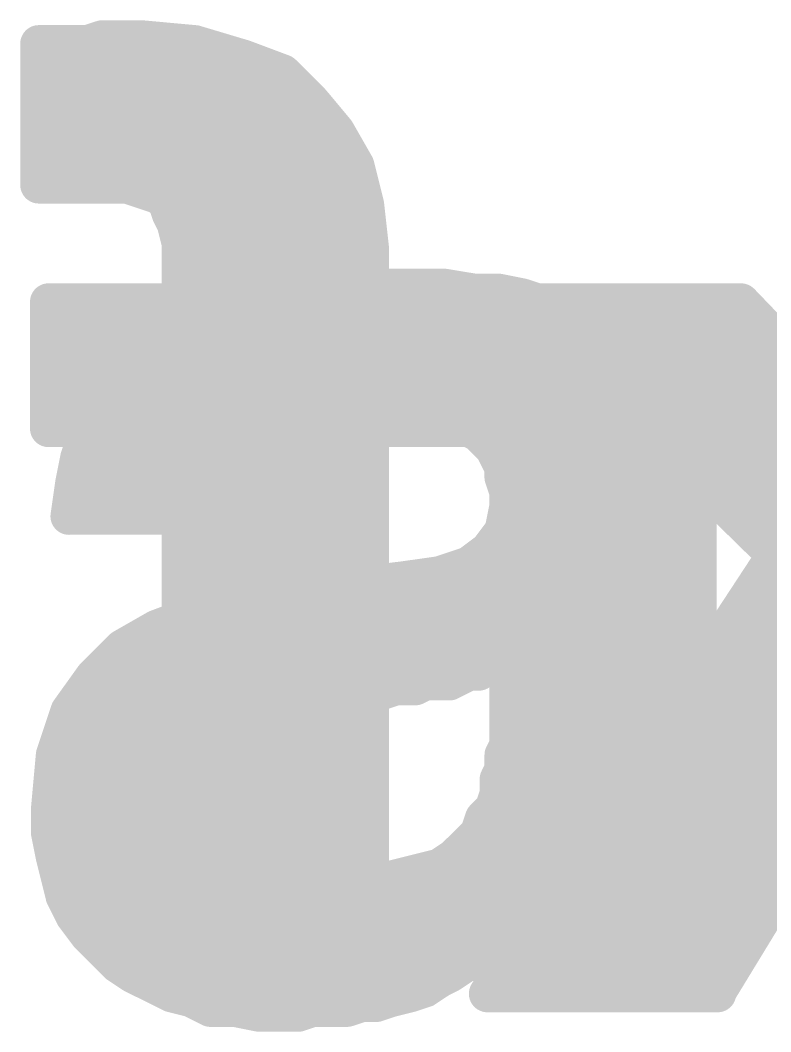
# Model space of a CAD drawing. Extents: x -34 to 73, y -25 to 33.
# Drawn here: x 10.191 to 11.73, y 22.439 to 24.515 of the extents above; entities that cross this region are included whole.
import ezdxf

# ---------------------------------------------------------------- set-up
doc = ezdxf.new("R2010")
doc.units = 0
doc.layers.add('21', color=41, linetype='CONTINUOUS')
doc.layers.add('22', color=40, linetype='CONTINUOUS')

msp = doc.modelspace()

# ---------------------------------------------------------------- linework, layer by layer
at = {"layer": '21', "const_width": 0.0762}
for points in [[(10.781, 23.9573), (10.841, 23.9672)], [(10.841, 23.9672), (11.061, 23.9672)], [(11.061, 23.9672), (11.121, 23.9573)], [(10.661, 23.9373), (10.721, 23.9473)], [(10.721, 23.9473), (10.781, 23.9573)], [(11.121, 23.9573), (11.171, 23.9573)], [(11.171, 23.9573), (11.221, 23.9473)], [(11.221, 23.9473), (11.281, 23.9273)], [(10.611, 23.9173), (10.661, 23.9373)], [(10.6349, 23.9268), (11.2828, 23.9268)], [(11.281, 23.9273), (11.321, 23.9173)], [(10.561, 23.8972), (10.611, 23.9173)], [(11.321, 23.9173), (11.371, 23.8972)], [(10.511, 23.8673), (10.561, 23.8972)], [(11.371, 23.8972), (11.411, 23.8773)], [(10.471, 23.8373), (10.511, 23.8673)], [(11.411, 23.8773), (11.451, 23.8473)], [(10.4888, 23.8506), (11.4465, 23.8506)], [(11.451, 23.8473), (11.491, 23.8072)], [(10.431, 23.8072), (10.471, 23.8373)], [(10.391, 23.7673), (10.431, 23.8072)], [(11.491, 23.8072), (11.521, 23.7773)], [(11.521, 23.7773), (11.541, 23.7273)], [(10.361, 23.7273), (10.391, 23.7673)], [(10.3982, 23.7744), (11.5221, 23.7744)], [(10.331, 23.6773), (10.361, 23.7273)], [(10.941, 23.7172), (10.911, 23.7073)], [(10.961, 23.7073), (10.941, 23.7172)], [(11.541, 23.7273), (11.561, 23.6873)], [(10.3436, 23.6982), (10.8338, 23.6982)], [(10.811, 23.6973), (10.791, 23.6873)], [(10.831, 23.6973), (10.811, 23.6973)], [(10.861, 23.7073), (10.831, 23.6973)], [(10.911, 23.7073), (10.861, 23.7073)], [(11.031, 23.7073), (10.961, 23.7073)], [(11.051, 23.6973), (11.031, 23.7073)], [(11.0491, 23.6982), (11.5555, 23.6982)], [(11.071, 23.6973), (11.051, 23.6973)], [(11.091, 23.6873), (11.071, 23.6973)], [(10.311, 23.6173), (10.331, 23.6773)], [(10.771, 23.6773), (10.761, 23.6673)], [(10.791, 23.6873), (10.771, 23.6773)], [(11.111, 23.6773), (11.091, 23.6873)], [(11.131, 23.6673), (11.111, 23.6773)], [(11.561, 23.6873), (11.571, 23.6273)], [(10.761, 23.6673), (10.741, 23.6472)], [(11.141, 23.6573), (11.131, 23.6673)], [(11.161, 23.6373), (11.141, 23.6573)], [(10.731, 23.6373), (10.711, 23.6173)], [(10.741, 23.6472), (10.731, 23.6373)], [(11.171, 23.6173), (11.161, 23.6373)], [(10.301, 23.5673), (10.311, 23.6173)], [(10.3126, 23.622), (10.7157, 23.622)], [(10.711, 23.6173), (10.701, 23.5973)], [(11.1686, 23.622), (11.5719, 23.622)], [(11.181, 23.5973), (11.171, 23.6173)], [(11.571, 23.6273), (11.581, 23.5673)], [(10.701, 23.5973), (10.691, 23.5772)], [(11.181, 23.5772), (11.181, 23.5973)], [(10.691, 23.5772), (10.691, 23.5473)], [(11.191, 23.5473), (11.181, 23.5772)], [(10.291, 23.4973), (10.301, 23.5673)], [(11.581, 23.5673), (11.581, 22.6673)], [(10.2979, 23.5458), (10.6903, 23.5458)], [(10.691, 23.5473), (10.681, 23.5273)], [(11.191, 23.5173), (11.191, 23.5473)], [(11.191, 23.5458), (11.581, 23.5458)], [(10.681, 23.5273), (10.681, 23.4973)], [(11.181, 23.4672), (11.191, 23.5173)], [(10.681, 23.4973), (10.291, 23.4973)], [(11.151, 23.4273), (11.181, 23.4672)], [(11.1815, 23.4696), (11.581, 23.4696)], [(11.111, 23.3972), (11.151, 23.4273)], [(11.051, 23.3773), (11.111, 23.3972)], [(11.0995, 23.3934), (11.581, 23.3934)], [(10.901, 23.3573), (10.981, 23.3673)], [(10.981, 23.3673), (11.051, 23.3773)], [(10.981, 23.3673), (11.021, 23.1573)], [(11.021, 23.1573), (10.981, 23.3673)], [(10.721, 23.3272), (10.811, 23.3473)], [(10.811, 23.3473), (10.901, 23.3573)], [(10.641, 23.3173), (10.721, 23.3272)], [(10.801, 23.1173), (10.721, 23.3272)], [(10.721, 23.3272), (10.801, 23.1173)], [(10.551, 23.2973), (10.641, 23.3173)], [(10.6408, 23.3172), (10.7248, 23.3172)], [(10.7248, 23.3172), (10.9905, 23.3172)], [(10.9905, 23.3172), (11.581, 23.3172)], [(10.471, 23.2673), (10.551, 23.2973)], [(10.401, 23.2273), (10.471, 23.2673)], [(10.4251, 23.241), (10.7539, 23.241)], [(10.7539, 23.241), (11.005, 23.241)], [(11.0051, 23.241), (11.581, 23.241)], [(10.341, 23.1673), (10.401, 23.2273)], [(11.191, 23.2172), (11.171, 23.2073)], [(11.191, 23.0273), (11.191, 23.2172)], [(11.161, 23.1973), (11.141, 23.1873)], [(11.171, 23.2073), (11.161, 23.1973)], [(11.111, 23.1773), (11.091, 23.1673)], [(11.131, 23.1773), (11.111, 23.1773)], [(11.141, 23.1873), (11.131, 23.1773)], [(10.291, 23.0973), (10.341, 23.1673)], [(10.3392, 23.1648), (10.7829, 23.1648)], [(10.7829, 23.1648), (11.0196, 23.1648)], [(11.021, 23.1573), (11.001, 23.1472)], [(11.0196, 23.1648), (11.0861, 23.1648)], [(11.071, 23.1573), (11.021, 23.1573)], [(11.091, 23.1673), (11.071, 23.1573)], [(11.191, 23.1648), (11.581, 23.1648)], [(10.891, 23.1373), (10.861, 23.1273)], [(10.931, 23.1373), (10.891, 23.1373)], [(10.961, 23.1472), (10.931, 23.1373)], [(11.001, 23.1472), (10.961, 23.1472)], [(10.801, 23.1173), (10.781, 23.1073)], [(10.821, 23.1173), (10.801, 23.1173)], [(10.841, 23.1273), (10.821, 23.1173)], [(10.861, 23.1273), (10.841, 23.1273)], [(10.261, 23.0073), (10.291, 23.0973)], [(10.761, 23.0973), (10.741, 23.0873)], [(10.781, 23.1073), (10.761, 23.0973)], [(10.2881, 23.0886), (10.7437, 23.0886)], [(10.721, 23.0772), (10.701, 23.0673)], [(10.741, 23.0873), (10.721, 23.0772)], [(11.191, 23.0886), (11.581, 23.0886)], [(10.691, 23.0572), (10.681, 23.0473)], [(10.701, 23.0673), (10.691, 23.0572)], [(10.681, 23.0473), (10.661, 23.0273)], [(10.2627, 23.0124), (10.6536, 23.0124)], [(10.661, 23.0273), (10.651, 23.0073)], [(11.181, 23.0073), (11.191, 23.0273)], [(11.1836, 23.0124), (11.581, 23.0124)], [(10.251, 22.8972), (10.261, 23.0073)], [(10.651, 23.0073), (10.641, 22.9872)], [(11.181, 22.9773), (11.181, 23.0073)], [(10.641, 22.9872), (10.641, 22.9473)], [(11.171, 22.9573), (11.181, 22.9773)], [(10.641, 22.9473), (10.631, 22.9173)], [(11.171, 22.9273), (11.171, 22.9573)], [(10.2545, 22.9362), (10.6373, 22.9362)], [(11.161, 22.8972), (11.171, 22.9273)], [(11.171, 22.9362), (11.581, 22.9362)], [(10.631, 22.9173), (10.641, 22.8972)], [(10.251, 22.8473), (10.251, 22.8972)], [(10.641, 22.8972), (10.641, 22.8773)], [(11.141, 22.8773), (11.161, 22.8972)], [(10.641, 22.8773), (10.651, 22.8473)], [(11.131, 22.8473), (11.141, 22.8773)], [(10.251, 22.86), (10.6468, 22.86)], [(10.261, 22.7973), (10.251, 22.8473)], [(10.651, 22.8473), (10.651, 22.8373)], [(11.111, 22.8272), (11.131, 22.8473)], [(11.1353, 22.86), (11.581, 22.86)], [(10.651, 22.8373), (10.661, 22.8173)], [(11.081, 22.7973), (11.111, 22.8272)], [(10.661, 22.8173), (10.681, 22.7973)], [(10.271, 22.7573), (10.261, 22.7973)], [(10.2644, 22.7838), (10.6979, 22.7838)], [(10.681, 22.7973), (10.691, 22.7873)], [(10.691, 22.7873), (10.711, 22.7773)], [(11.051, 22.7773), (11.081, 22.7973)], [(11.0608, 22.7838), (11.581, 22.7838)], [(10.711, 22.7773), (10.721, 22.7673)], [(10.721, 22.7673), (10.741, 22.7573)], [(10.971, 22.7573), (11.011, 22.7673)], [(11.011, 22.7673), (11.051, 22.7773)], [(10.281, 22.7172), (10.271, 22.7573)], [(10.741, 22.7573), (10.761, 22.7573)], [(10.761, 22.7573), (10.781, 22.7473)], [(10.781, 22.7473), (10.931, 22.7473)], [(10.931, 22.7473), (10.971, 22.7573)], [(10.301, 22.6773), (10.281, 22.7172)], [(10.2858, 22.7076), (11.581, 22.7076)], [(10.331, 22.6373), (10.301, 22.6773)], [(11.201, 22.6573), (11.181, 22.6373)], [(11.201, 22.6373), (11.201, 22.6573)], [(11.581, 22.6673), (11.591, 22.6472)], [(10.361, 22.6073), (10.331, 22.6373)], [(11.181, 22.6373), (11.161, 22.6073)], [(11.211, 22.6273), (11.201, 22.6373)], [(11.591, 22.6472), (11.591, 22.6073)], [(10.3369, 22.6314), (11.1771, 22.6314)], [(11.2069, 22.6314), (11.591, 22.6314)], [(11.211, 22.5673), (11.211, 22.6273)], [(10.391, 22.5772), (10.361, 22.6073)], [(11.161, 22.6073), (11.131, 22.5873)], [(11.591, 22.6073), (11.601, 22.5873)], [(10.421, 22.5572), (10.391, 22.5772)], [(11.101, 22.5772), (11.071, 22.5572)], [(11.131, 22.5873), (11.101, 22.5772)], [(11.601, 22.5873), (11.601, 22.5772)], [(11.601, 22.5772), (11.611, 22.5572)], [(10.461, 22.5373), (10.421, 22.5572)], [(10.4251, 22.5552), (11.0669, 22.5552)], [(11.071, 22.5572), (11.051, 22.5473)], [(11.221, 22.5572), (11.211, 22.5673)], [(11.221, 22.5473), (11.221, 22.5572)], [(11.221, 22.5552), (11.611, 22.5552)], [(11.611, 22.5572), (11.611, 22.5473)], [(10.501, 22.5173), (10.461, 22.5373)], [(11.051, 22.5473), (11.021, 22.5273)], [(11.231, 22.5373), (11.221, 22.5473)], [(11.231, 22.5173), (11.231, 22.5373)], [(11.611, 22.5473), (11.621, 22.5273)], [(10.541, 22.5073), (10.501, 22.5173)], [(10.991, 22.5173), (10.951, 22.5073)], [(11.021, 22.5273), (10.991, 22.5173)], [(11.621, 22.5173), (11.231, 22.5173)], [(11.621, 22.5273), (11.621, 22.5173)], [(10.581, 22.4872), (10.541, 22.5073)], [(10.891, 22.4973), (10.861, 22.4872)], [(10.921, 22.4973), (10.891, 22.4973)], [(10.951, 22.5073), (10.921, 22.4973)], [(10.631, 22.4872), (10.581, 22.4872)], [(10.681, 22.4773), (10.631, 22.4872)], [(10.6723, 22.479), (10.7663, 22.479)], [(10.761, 22.4773), (10.681, 22.4773)], [(10.791, 22.4872), (10.761, 22.4773)], [(10.861, 22.4872), (10.791, 22.4872)]]:
    msp.add_lwpolyline(points, dxfattribs=at)
at = {"layer": '21', "const_width": 0.0381}
for points in [[(10.841, 23.9863, 1), (10.841, 23.9482)], [(10.8441, 23.9485, 1), (10.8379, 23.986)], [(11.0641, 23.986, 1), (11.0579, 23.9485)], [(11.061, 23.9482, 1), (11.061, 23.9863)], [(10.7179, 23.966, 1), (10.7241, 23.9285)], [(10.7241, 23.9285, 1), (10.7179, 23.966)], [(10.7779, 23.976, 1), (10.7841, 23.9385)], [(10.7841, 23.9385, 1), (10.7779, 23.976)], [(11.121, 23.9763, 1), (11.121, 23.9382)], [(11.1179, 23.9385, 1), (11.1241, 23.976)], [(11.1747, 23.9759, 1), (11.1673, 23.9386)], [(11.171, 23.9382, 1), (11.171, 23.9763)], [(11.227, 23.9653, 1), (11.215, 23.9292)], [(11.2173, 23.9286, 1), (11.2247, 23.9659)], [(10.6349, 23.9459, 1), (10.6349, 23.9078)], [(10.6579, 23.956, 1), (10.6641, 23.9185)], [(10.6681, 23.9196, 1), (10.6539, 23.9549)], [(11.2856, 23.9457, 1), (11.2764, 23.9088)], [(11.275, 23.9092, 1), (11.287, 23.9453)], [(11.2828, 23.9078, 1), (11.2828, 23.9459)], [(10.6039, 23.9349, 1), (10.6181, 23.8996)], [(10.6181, 23.8996, 1), (10.6039, 23.9349)], [(11.3281, 23.9349, 1), (11.3139, 23.8996)], [(11.3164, 23.8988, 1), (11.3256, 23.9357)], [(10.5539, 23.9149, 1), (10.5681, 23.8796)], [(10.5708, 23.8809, 1), (10.5512, 23.9136)], [(11.3795, 23.9143, 1), (11.3625, 23.8802)], [(11.3639, 23.8796, 1), (11.3781, 23.9149)], [(10.5012, 23.8836, 1), (10.5208, 23.8509)], [(10.5224, 23.852, 1), (10.4996, 23.8825)], [(11.4224, 23.8925, 1), (11.3996, 23.862)], [(11.4025, 23.8602, 1), (11.4195, 23.8943)], [(10.4888, 23.8697, 1), (10.4888, 23.8316)], [(11.4645, 23.8607, 1), (11.4375, 23.8338)], [(11.4396, 23.832, 1), (11.4624, 23.8625)], [(11.4465, 23.8316, 1), (11.4465, 23.8697)], [(10.4596, 23.8525, 1), (10.4824, 23.822)], [(10.4824, 23.822, 1), (10.4596, 23.8525)], [(10.4196, 23.8225, 1), (10.4424, 23.792)], [(10.4445, 23.7938, 1), (10.4175, 23.8207)], [(11.5045, 23.8207, 1), (11.4775, 23.7938)], [(11.4775, 23.7938, 1), (11.5045, 23.8207)], [(11.5387, 23.7843, 1), (11.5033, 23.7702)], [(10.3775, 23.7807, 1), (10.4045, 23.7538)], [(10.4062, 23.7558, 1), (10.3758, 23.7787)], [(10.3982, 23.7934, 1), (10.3982, 23.7553)], [(11.5075, 23.7638, 1), (11.5345, 23.7907)], [(11.5221, 23.7553, 1), (11.5221, 23.7934)], [(10.3458, 23.7387, 1), (10.3762, 23.7158)], [(10.3773, 23.7174, 1), (10.3447, 23.7371)], [(10.9495, 23.7343, 1), (10.9325, 23.7002)], [(10.947, 23.6992, 1), (10.935, 23.7353)], [(11.558, 23.7358, 1), (11.524, 23.7187)], [(11.5233, 23.7202, 1), (11.5587, 23.7343)], [(10.3436, 23.7172, 1), (10.3436, 23.6791)], [(10.811, 23.7163, 1), (10.811, 23.6782)], [(10.8195, 23.6802, 1), (10.8025, 23.7143)], [(10.825, 23.7153, 1), (10.837, 23.6792)], [(10.831, 23.6782, 1), (10.831, 23.7163)], [(10.8338, 23.6791, 1), (10.8338, 23.7172)], [(10.861, 23.7263, 1), (10.861, 23.6882)], [(10.867, 23.6892, 1), (10.855, 23.7253)], [(10.905, 23.7253, 1), (10.917, 23.6892)], [(10.911, 23.6882, 1), (10.911, 23.7263)], [(10.961, 23.7263, 1), (10.961, 23.6882)], [(10.9525, 23.6902, 1), (10.9695, 23.7243)], [(11.0395, 23.7243, 1), (11.0225, 23.6902)], [(11.0491, 23.7172, 1), (11.0491, 23.6791)], [(11.031, 23.6882, 1), (11.031, 23.7263)], [(11.051, 23.7163, 1), (11.051, 23.6782)], [(11.0425, 23.6802, 1), (11.0595, 23.7143)], [(11.0795, 23.7143, 1), (11.0625, 23.6802)], [(11.071, 23.6782, 1), (11.071, 23.7163)], [(11.5555, 23.6791, 1), (11.5555, 23.7172)], [(10.3491, 23.6712, 1), (10.3129, 23.6833)], [(10.7625, 23.6943, 1), (10.7795, 23.6602)], [(10.7845, 23.6638, 1), (10.7575, 23.6907)], [(10.7825, 23.7043, 1), (10.7995, 23.6702)], [(10.7995, 23.6702, 1), (10.7825, 23.7043)], [(11.0995, 23.7043, 1), (11.0825, 23.6702)], [(11.0825, 23.6702, 1), (11.0995, 23.7043)], [(11.1195, 23.6943, 1), (11.1025, 23.6602)], [(11.1025, 23.6602, 1), (11.1195, 23.6943)], [(11.5798, 23.6904, 1), (11.5422, 23.6841)], [(11.544, 23.6787, 1), (11.578, 23.6958)], [(10.3147, 23.6871, 1), (10.3473, 23.6674)], [(10.7475, 23.6807, 1), (10.7745, 23.6538)], [(10.7745, 23.6538, 1), (10.7475, 23.6807)], [(11.1445, 23.6807, 1), (11.1175, 23.6538)], [(11.1545, 23.6707, 1), (11.1275, 23.6438)], [(11.1225, 23.6502, 1), (11.1395, 23.6843)], [(10.7175, 23.6507, 1), (10.7445, 23.6238)], [(10.7445, 23.6238, 1), (10.7175, 23.6507)], [(10.7275, 23.6607, 1), (10.7545, 23.6338)], [(10.7545, 23.6338, 1), (10.7275, 23.6607)], [(11.1275, 23.6438, 1), (11.1545, 23.6707)], [(11.178, 23.6458, 1), (11.144, 23.6287)], [(11.1475, 23.6238, 1), (11.1745, 23.6507)], [(10.3297, 23.6135, 1), (10.2923, 23.621)], [(10.3126, 23.641, 1), (10.3126, 23.6029)], [(10.6975, 23.6307, 1), (10.7245, 23.6038)], [(10.728, 23.6087, 1), (10.694, 23.6258)], [(10.7157, 23.6029, 1), (10.7157, 23.641)], [(11.1686, 23.641, 1), (11.1686, 23.6029)], [(11.188, 23.6258, 1), (11.154, 23.6087)], [(11.5898, 23.6304, 1), (11.5522, 23.6241)], [(11.5522, 23.6241, 1), (11.5898, 23.6304)], [(11.5719, 23.6029, 1), (11.5719, 23.641)], [(10.2929, 23.6233, 1), (10.3291, 23.6112)], [(10.718, 23.5887, 1), (10.684, 23.6058)], [(11.154, 23.6087, 1), (11.188, 23.6258)], [(11.2001, 23.5973, 1), (11.162, 23.5973)], [(10.7101, 23.5772, 1), (10.672, 23.5772)], [(10.684, 23.6058, 1), (10.718, 23.5887)], [(11.1991, 23.5833, 1), (11.1629, 23.5712)], [(11.164, 23.5887, 1), (11.198, 23.6058)], [(10.2823, 23.571, 1), (10.3197, 23.5635)], [(10.3199, 23.5646, 1), (10.2821, 23.5699)], [(10.674, 23.5858, 1), (10.708, 23.5687)], [(11.162, 23.5772, 1), (11.2001, 23.5772)], [(11.6001, 23.5673, 1), (11.562, 23.5673)], [(11.5622, 23.5641, 1), (11.5998, 23.5704)], [(10.2979, 23.5648, 1), (10.2979, 23.5267)], [(10.672, 23.5473, 1), (10.7101, 23.5473)], [(10.708, 23.5387, 1), (10.674, 23.5558)], [(10.6903, 23.5267, 1), (10.6903, 23.5648)], [(11.191, 23.5648, 1), (11.191, 23.5267)], [(11.2101, 23.5473, 1), (11.172, 23.5473)], [(11.1729, 23.5412, 1), (11.2091, 23.5533)], [(11.581, 23.5267, 1), (11.581, 23.5648)], [(10.664, 23.5358, 1), (10.698, 23.5187)], [(10.7001, 23.5273, 1), (10.662, 23.5273)], [(11.2097, 23.5135, 1), (11.1723, 23.521)], [(10.291, 23.5163, 1), (10.291, 23.4782)], [(10.681, 23.4782, 1), (10.681, 23.5163)], [(11.172, 23.5173, 1), (11.2101, 23.5173)], [(10.2721, 23.4999, 1), (10.3099, 23.4946)], [(10.662, 23.4973, 1), (10.7001, 23.4973)], [(11.1815, 23.4886, 1), (11.1815, 23.4505)], [(11.1962, 23.4558, 1), (11.1658, 23.4787)], [(11.581, 23.4505, 1), (11.581, 23.4886)], [(11.1623, 23.471, 1), (11.1997, 23.4635)], [(11.1624, 23.412, 1), (11.1396, 23.4425)], [(11.1358, 23.4387, 1), (11.1662, 23.4158)], [(11.0995, 23.4124, 1), (11.0995, 23.3743)], [(11.0996, 23.4125, 1), (11.1224, 23.382)], [(11.117, 23.3792, 1), (11.105, 23.4153)], [(11.581, 23.3743, 1), (11.581, 23.4124)], [(10.9997, 23.3708, 1), (10.9623, 23.3637)], [(10.9997, 23.3708, 1), (10.9623, 23.3637)], [(10.9783, 23.3861, 1), (10.9837, 23.3484)], [(10.9834, 23.3483, 1), (10.9786, 23.3862)], [(11.045, 23.3953, 1), (11.057, 23.3592)], [(11.0537, 23.3584, 1), (11.0483, 23.3961)], [(10.8089, 23.3662, 1), (10.8131, 23.3283)], [(10.8151, 23.3287, 1), (10.8069, 23.3658)], [(10.8986, 23.3762, 1), (10.9034, 23.3383)], [(10.9031, 23.3383, 1), (10.8989, 23.3762)], [(10.7388, 23.334, 1), (10.7032, 23.3205)], [(10.7388, 23.334, 1), (10.7032, 23.3205)], [(10.7169, 23.3458, 1), (10.7251, 23.3087)], [(10.7234, 23.3083, 1), (10.7186, 23.3462)], [(10.6408, 23.3362, 1), (10.6408, 23.2981)], [(10.6386, 23.3362, 1), (10.6434, 23.2983)], [(10.6451, 23.2987, 1), (10.6369, 23.3358)], [(10.7248, 23.3362, 1), (10.7248, 23.2981)], [(10.7248, 23.2981, 1), (10.7248, 23.3362)], [(10.9905, 23.3362, 1), (10.9905, 23.2981)], [(10.9905, 23.2981, 1), (10.9905, 23.3362)], [(11.581, 23.2981, 1), (11.581, 23.3362)], [(10.5469, 23.3158, 1), (10.5551, 23.2787)], [(10.5577, 23.2794, 1), (10.5443, 23.3151)], [(10.4643, 23.2851, 1), (10.4777, 23.2494)], [(10.4805, 23.2507, 1), (10.4615, 23.2838)], [(10.4251, 23.26, 1), (10.4251, 23.2219)], [(10.7539, 23.26, 1), (10.7539, 23.2219)], [(10.7539, 23.2219, 1), (10.7539, 23.26)], [(11.0051, 23.26, 1), (11.0051, 23.2219)], [(11.005, 23.2219, 1), (11.005, 23.26)], [(11.581, 23.2219, 1), (11.581, 23.26)], [(10.3915, 23.2438, 1), (10.4105, 23.2107)], [(10.4145, 23.2138, 1), (10.3875, 23.2407)], [(11.2101, 23.2172, 1), (11.172, 23.2172)], [(11.1995, 23.2002, 1), (11.1825, 23.2343)], [(11.1625, 23.2243, 1), (11.1795, 23.1902)], [(11.1695, 23.1802, 1), (11.1525, 23.2143)], [(11.1845, 23.1938, 1), (11.1575, 23.2207)], [(11.111, 23.1963, 1), (11.111, 23.1582)], [(11.1195, 23.1602, 1), (11.1025, 23.1943)], [(11.1325, 23.2043, 1), (11.1495, 23.1702)], [(11.1545, 23.1738, 1), (11.1275, 23.2007)], [(11.131, 23.1582, 1), (11.131, 23.1963)], [(11.1475, 23.2107, 1), (11.1745, 23.1838)], [(10.3392, 23.1838, 1), (10.3392, 23.1457)], [(10.3275, 23.1807, 1), (10.3545, 23.1538)], [(10.3565, 23.1562, 1), (10.3255, 23.1783)], [(10.7829, 23.1838, 1), (10.7829, 23.1457)], [(10.7829, 23.1457, 1), (10.7829, 23.1838)], [(11.0196, 23.1838, 1), (11.0196, 23.1457)], [(11.021, 23.1763, 1), (11.021, 23.1382)], [(11.0295, 23.1402, 1), (11.0125, 23.1743)], [(11.0196, 23.1457, 1), (11.0196, 23.1838)], [(11.0625, 23.1743, 1), (11.0795, 23.1402)], [(11.071, 23.1382, 1), (11.071, 23.1763)], [(11.0825, 23.1843, 1), (11.0995, 23.1502)], [(11.0995, 23.1502, 1), (11.0825, 23.1843)], [(11.0861, 23.1457, 1), (11.0861, 23.1838)], [(11.1175, 23.1907, 1), (11.1445, 23.1638)], [(11.191, 23.1838, 1), (11.191, 23.1457)], [(11.581, 23.1457, 1), (11.581, 23.1838)], [(10.891, 23.1563, 1), (10.891, 23.1182)], [(10.897, 23.1192, 1), (10.885, 23.1553)], [(10.925, 23.1553, 1), (10.937, 23.1192)], [(10.931, 23.1182, 1), (10.931, 23.1563)], [(10.961, 23.1663, 1), (10.961, 23.1282)], [(10.967, 23.1292, 1), (10.955, 23.1653)], [(10.9925, 23.1643, 1), (11.0095, 23.1302)], [(11.001, 23.1282, 1), (11.001, 23.1663)], [(11.0023, 23.1537, 1), (11.0397, 23.1608)], [(11.0023, 23.1537, 1), (11.0397, 23.1608)], [(10.801, 23.1363, 1), (10.801, 23.0982)], [(10.8095, 23.1002, 1), (10.7925, 23.1343)], [(10.8125, 23.1343, 1), (10.8295, 23.1002)], [(10.821, 23.0982, 1), (10.821, 23.1363)], [(10.841, 23.1463, 1), (10.841, 23.1082)], [(10.8495, 23.1102, 1), (10.8325, 23.1443)], [(10.855, 23.1453, 1), (10.867, 23.1092)], [(10.861, 23.1082, 1), (10.861, 23.1463)], [(10.3091, 23.0912, 1), (10.2729, 23.1033)], [(10.7525, 23.1143, 1), (10.7695, 23.0802)], [(10.7695, 23.0802, 1), (10.7525, 23.1143)], [(10.7725, 23.1243, 1), (10.7895, 23.0902)], [(10.7895, 23.0902, 1), (10.7725, 23.1243)], [(10.7832, 23.1105, 1), (10.8188, 23.124)], [(10.7832, 23.1105, 1), (10.8188, 23.124)], [(10.2881, 23.1076, 1), (10.2881, 23.0695)], [(10.2755, 23.1083, 1), (10.3065, 23.0862)], [(10.7125, 23.0943, 1), (10.7295, 23.0602)], [(10.7295, 23.0602, 1), (10.7125, 23.0943)], [(10.7325, 23.1043, 1), (10.7495, 23.0702)], [(10.7495, 23.0702, 1), (10.7325, 23.1043)], [(10.7437, 23.0695, 1), (10.7437, 23.1076)], [(11.191, 23.1076, 1), (11.191, 23.0695)], [(11.581, 23.0695, 1), (11.581, 23.1076)], [(10.6775, 23.0707, 1), (10.7045, 23.0438)], [(10.7045, 23.0438, 1), (10.6775, 23.0707)], [(10.6925, 23.0843, 1), (10.7095, 23.0502)], [(10.7145, 23.0538, 1), (10.6875, 23.0807)], [(10.6675, 23.0607, 1), (10.6945, 23.0338)], [(10.6945, 23.0338, 1), (10.6675, 23.0607)], [(10.2627, 23.0314, 1), (10.2627, 22.9933)], [(10.6475, 23.0407, 1), (10.6745, 23.0138)], [(10.678, 23.0187, 1), (10.644, 23.0358)], [(10.6536, 22.9933, 1), (10.6536, 23.0314)], [(11.1836, 23.0314, 1), (11.1836, 22.9933)], [(11.208, 23.0187, 1), (11.174, 23.0358)], [(11.581, 22.9933, 1), (11.581, 23.0314)], [(10.2429, 23.0133, 1), (10.2791, 23.0012)], [(10.28, 23.0055, 1), (10.242, 23.009)], [(10.634, 23.0158, 1), (10.668, 22.9987)], [(10.668, 22.9987, 1), (10.634, 23.0158)], [(11.164, 23.0158, 1), (11.198, 22.9987)], [(11.2001, 23.0073, 1), (11.162, 23.0073)], [(11.172, 23.0273, 1), (11.2101, 23.0273)], [(10.6601, 22.9872, 1), (10.622, 22.9872)], [(10.624, 22.9958, 1), (10.658, 22.9787)], [(11.198, 22.9687, 1), (11.164, 22.9858)], [(10.6591, 22.9412, 1), (10.6229, 22.9533)], [(11.1901, 22.9573, 1), (11.152, 22.9573)], [(11.154, 22.9658, 1), (11.188, 22.9487)], [(11.162, 22.9773, 1), (11.2001, 22.9773)], [(10.2545, 22.9552, 1), (10.2545, 22.9171)], [(10.622, 22.9473, 1), (10.6601, 22.9473)], [(10.6373, 22.9171, 1), (10.6373, 22.9552)], [(11.171, 22.9552, 1), (11.171, 22.9171)], [(11.1891, 22.9212, 1), (11.1529, 22.9333)], [(11.581, 22.9171, 1), (11.581, 22.9552)], [(10.648, 22.9258, 1), (10.614, 22.9087)], [(11.152, 22.9273, 1), (11.1901, 22.9273)], [(10.2701, 22.8972, 1), (10.232, 22.8972)], [(10.6129, 22.9233, 1), (10.6491, 22.9112)], [(10.6601, 22.8972, 1), (10.622, 22.8972)], [(10.624, 22.8887, 1), (10.658, 22.9058)], [(11.1429, 22.9033, 1), (11.1791, 22.8912)], [(11.1745, 22.8838, 1), (11.1475, 22.9107)], [(10.232, 22.899, 1), (10.27, 22.8955)], [(10.6591, 22.8833, 1), (10.6229, 22.8712)], [(11.1275, 22.8907, 1), (11.1545, 22.8638)], [(11.1591, 22.8712, 1), (11.1229, 22.8833)], [(10.251, 22.879, 1), (10.251, 22.8409)], [(10.2697, 22.851, 1), (10.2323, 22.8435)], [(10.622, 22.8773, 1), (10.6601, 22.8773)], [(10.67, 22.8473, 1), (10.6319, 22.8473)], [(10.6468, 22.8409, 1), (10.6468, 22.879)], [(11.1353, 22.879, 1), (11.1353, 22.8409)], [(11.1445, 22.8338, 1), (11.1175, 22.8607)], [(11.581, 22.8409, 1), (11.581, 22.879)], [(10.232, 22.8473, 1), (10.2701, 22.8473)], [(10.668, 22.8458, 1), (10.634, 22.8287)], [(10.6329, 22.8412, 1), (10.6691, 22.8533)], [(11.0975, 22.8407, 1), (11.1245, 22.8138)], [(11.1245, 22.8138, 1), (11.0975, 22.8407)], [(11.1129, 22.8533, 1), (11.1491, 22.8412)], [(10.6319, 22.8373, 1), (10.67, 22.8373)], [(10.6745, 22.8307, 1), (10.6475, 22.8038)], [(10.644, 22.8087, 1), (10.678, 22.8258)], [(10.2795, 22.8019, 1), (10.2425, 22.7926)], [(10.2423, 22.7935, 1), (10.2797, 22.801)], [(10.2644, 22.8028, 1), (10.2644, 22.7647)], [(10.6945, 22.8107, 1), (10.6675, 22.7838)], [(10.6675, 22.7838, 1), (10.6945, 22.8107)], [(10.6995, 22.8043, 1), (10.6825, 22.7702)], [(10.6775, 22.7738, 1), (10.7045, 22.8007)], [(10.6979, 22.7647, 1), (10.6979, 22.8028)], [(11.0608, 22.8028, 1), (11.0608, 22.7647)], [(11.0675, 22.8107, 1), (11.0945, 22.7838)], [(11.0916, 22.7814, 1), (11.0704, 22.8131)], [(11.581, 22.7647, 1), (11.581, 22.8028)], [(10.7245, 22.7907, 1), (10.6975, 22.7638)], [(10.7295, 22.7843, 1), (10.7125, 22.7502)], [(10.7025, 22.7602, 1), (10.7195, 22.7943)], [(10.7075, 22.7538, 1), (10.7345, 22.7807)], [(11.0064, 22.7857, 1), (11.0156, 22.7488)], [(11.0156, 22.7488, 1), (11.0064, 22.7857)], [(11.0404, 22.7931, 1), (11.0616, 22.7614)], [(11.0556, 22.7588, 1), (11.0464, 22.7957)], [(10.2895, 22.7619, 1), (10.2525, 22.7526)], [(10.2525, 22.7526, 1), (10.2895, 22.7619)], [(10.741, 22.7763, 1), (10.741, 22.7382)], [(10.7325, 22.7402, 1), (10.7495, 22.7743)], [(10.7695, 22.7743, 1), (10.7525, 22.7402)], [(10.761, 22.7382, 1), (10.761, 22.7763)], [(10.781, 22.7663, 1), (10.781, 22.7282)], [(10.7725, 22.7302, 1), (10.7895, 22.7643)], [(10.9264, 22.7657, 1), (10.9356, 22.7288)], [(10.931, 22.7282, 1), (10.931, 22.7663)], [(10.9664, 22.7757, 1), (10.9756, 22.7388)], [(10.9756, 22.7388, 1), (10.9664, 22.7757)], [(10.298, 22.7258, 1), (10.264, 22.7087)], [(10.2625, 22.7126, 1), (10.2995, 22.7219)], [(10.2858, 22.7266, 1), (10.2858, 22.6885)], [(11.581, 22.6885, 1), (11.581, 22.7266)], [(10.3162, 22.6887, 1), (10.2858, 22.6658)], [(10.284, 22.6687, 1), (10.318, 22.6858)], [(11.2201, 22.6573, 1), (11.182, 22.6573)], [(11.2145, 22.6438, 1), (11.1875, 22.6707)], [(11.598, 22.6758, 1), (11.564, 22.6587)], [(10.3445, 22.6507, 1), (10.3175, 22.6238)], [(11.1969, 22.6267, 1), (11.1651, 22.6478)], [(11.2145, 22.6507, 1), (11.1875, 22.6238)], [(11.562, 22.6673, 1), (11.6001, 22.6673)], [(11.6101, 22.6472, 1), (11.572, 22.6472)], [(11.574, 22.6387, 1), (11.608, 22.6558)], [(10.3158, 22.6258, 1), (10.3462, 22.6487)], [(10.3369, 22.6505, 1), (10.3369, 22.6124)], [(11.1675, 22.6507, 1), (11.1945, 22.6238)], [(11.1771, 22.6124, 1), (11.1771, 22.6505)], [(11.182, 22.6373, 1), (11.2201, 22.6373)], [(11.2069, 22.6505, 1), (11.2069, 22.6124)], [(11.2301, 22.6273, 1), (11.192, 22.6273)], [(11.1975, 22.6138, 1), (11.2245, 22.6407)], [(11.591, 22.6124, 1), (11.591, 22.6505)], [(10.3745, 22.6207, 1), (10.3475, 22.5938)], [(10.3475, 22.5938, 1), (10.3745, 22.6207)], [(11.1451, 22.6178, 1), (11.1769, 22.5967)], [(11.1716, 22.5914, 1), (11.1504, 22.6231)], [(11.608, 22.6158, 1), (11.574, 22.5987)], [(10.4016, 22.5931, 1), (10.3804, 22.5614)], [(11.095, 22.5953, 1), (11.107, 22.5592)], [(11.1116, 22.5614, 1), (11.0904, 22.5931)], [(11.1204, 22.6031, 1), (11.1416, 22.5714)], [(11.137, 22.5692, 1), (11.125, 22.6053)], [(11.572, 22.6073, 1), (11.6101, 22.6073)], [(11.618, 22.5858, 1), (11.584, 22.5687)], [(11.6201, 22.5873, 1), (11.582, 22.5873)], [(11.584, 22.5787, 1), (11.618, 22.5958)], [(10.3775, 22.5638, 1), (10.4045, 22.5907)], [(10.4295, 22.5743, 1), (10.4125, 22.5402)], [(10.4251, 22.5743, 1), (10.4251, 22.5362)], [(10.4104, 22.5414, 1), (10.4316, 22.5731)], [(11.0604, 22.5731, 1), (11.0816, 22.5414)], [(11.0795, 22.5402, 1), (11.0625, 22.5743)], [(11.0669, 22.5362, 1), (11.0669, 22.5743)], [(11.2245, 22.5807, 1), (11.1975, 22.5538)], [(11.2401, 22.5572, 1), (11.202, 22.5572)], [(11.221, 22.5743, 1), (11.221, 22.5362)], [(11.2075, 22.5438, 1), (11.2345, 22.5707)], [(11.582, 22.5772, 1), (11.6201, 22.5772)], [(11.6301, 22.5572, 1), (11.592, 22.5572)], [(11.611, 22.5362, 1), (11.611, 22.5743)], [(10.4695, 22.5543, 1), (10.4525, 22.5202)], [(10.4525, 22.5202, 1), (10.4695, 22.5543)], [(11.0425, 22.5643, 1), (11.0595, 22.5302)], [(11.0616, 22.5314, 1), (11.0404, 22.5631)], [(11.192, 22.5673, 1), (11.2301, 22.5673)], [(11.2345, 22.5607, 1), (11.2075, 22.5338)], [(11.25, 22.5373, 1), (11.2119, 22.5373)], [(11.2175, 22.5238, 1), (11.2445, 22.5507)], [(11.628, 22.5558, 1), (11.594, 22.5387)], [(11.594, 22.5487, 1), (11.628, 22.5658)], [(10.5056, 22.5357, 1), (10.4964, 22.4988)], [(10.4925, 22.5002, 1), (10.5095, 22.5343)], [(10.985, 22.5353, 1), (10.997, 22.4992)], [(10.9956, 22.4988, 1), (10.9864, 22.5357)], [(11.0104, 22.5431, 1), (11.0316, 22.5114)], [(11.027, 22.5092, 1), (11.015, 22.5453)], [(11.202, 22.5473, 1), (11.2401, 22.5473)], [(11.231, 22.5363, 1), (11.231, 22.4982)], [(11.592, 22.5473, 1), (11.6301, 22.5473)], [(11.6401, 22.5273, 1), (11.602, 22.5273)], [(11.604, 22.5187, 1), (11.638, 22.5358)], [(11.621, 22.4982, 1), (11.621, 22.5363)], [(10.5495, 22.5243, 1), (10.5325, 22.4902)], [(10.5364, 22.4888, 1), (10.5456, 22.5257)], [(10.891, 22.5163, 1), (10.891, 22.4782)], [(10.897, 22.4792, 1), (10.885, 22.5153)], [(10.915, 22.5153, 1), (10.927, 22.4792)], [(10.921, 22.4782, 1), (10.921, 22.5163)], [(10.9464, 22.5257, 1), (10.9556, 22.4888)], [(10.957, 22.4892, 1), (10.945, 22.5253)], [(11.2119, 22.5173, 1), (11.25, 22.5173)], [(11.602, 22.5173, 1), (11.6401, 22.5173)], [(10.581, 22.5063, 1), (10.581, 22.4682)], [(10.5725, 22.4702, 1), (10.5895, 22.5043)], [(10.6347, 22.5059, 1), (10.6273, 22.4686)], [(10.631, 22.4682, 1), (10.631, 22.5063)], [(10.6723, 22.4981, 1), (10.6723, 22.46)], [(10.681, 22.4963, 1), (10.681, 22.4582)], [(10.6773, 22.4586, 1), (10.6847, 22.4959)], [(10.755, 22.4953, 1), (10.767, 22.4592)], [(10.761, 22.4582, 1), (10.761, 22.4963)], [(10.7663, 22.46, 1), (10.7663, 22.4981)], [(10.791, 22.5063, 1), (10.791, 22.4682)], [(10.797, 22.4692, 1), (10.785, 22.5053)], [(10.855, 22.5053, 1), (10.867, 22.4692)], [(10.861, 22.4682, 1), (10.861, 22.5063)]]:
    msp.add_lwpolyline(points, format="xyb", dxfattribs=at)
at = {"layer": '22', "const_width": 0.0762}
for points in [[(10.329, 24.4672), (10.229, 24.4672)], [(10.229, 24.4672), (10.229, 24.1773)], [(10.359, 24.4773), (10.329, 24.4672)], [(10.439, 24.4773), (10.359, 24.4773)], [(10.549, 24.4672), (10.439, 24.4773)], [(10.649, 24.4373), (10.549, 24.4672)], [(10.229, 24.4602), (10.5725, 24.4602)], [(10.729, 24.4073), (10.649, 24.4373)], [(10.789, 24.3473), (10.729, 24.4073)], [(10.229, 24.384), (10.7523, 24.384)], [(10.839, 24.2873), (10.789, 24.3473)], [(10.229, 24.3078), (10.8219, 24.3078)], [(10.879, 24.2172), (10.839, 24.2873)], [(10.229, 24.2316), (10.8708, 24.2316)], [(10.899, 24.1373), (10.879, 24.2172)], [(10.229, 24.1773), (10.409, 24.1773)], [(10.409, 24.1773), (10.439, 24.1673)], [(10.439, 24.1673), (10.469, 24.1573)], [(10.469, 24.1573), (10.489, 24.1472)], [(10.4727, 24.1554), (10.8945, 24.1554)], [(10.489, 24.1472), (10.499, 24.1173)], [(10.909, 24.0473), (10.899, 24.1373)], [(10.499, 24.1173), (10.509, 24.0973)], [(10.509, 24.0973), (10.519, 24.0572)], [(10.5135, 24.0792), (10.9055, 24.0792)], [(10.519, 24.0572), (10.519, 23.9373)], [(10.909, 23.9373), (10.909, 24.0473)], [(10.519, 24.003), (10.909, 24.003)], [(10.519, 23.9373), (10.249, 23.9373)], [(10.249, 23.9373), (10.249, 23.6773)], [(10.249, 23.9268), (11.0368, 23.9268)], [(11.029, 23.9373), (10.909, 23.9373)], [(11.059, 23.8972), (11.029, 23.9373)], [(11.669, 23.9373), (11.209, 23.9373)], [(11.209, 23.9373), (11.739, 23.4173)], [(11.2196, 23.9268), (11.679, 23.9268)], [(12.159, 23.4273), (11.669, 23.9373)], [(11.099, 23.8673), (11.059, 23.8972)], [(11.129, 23.8373), (11.099, 23.8673)], [(10.249, 23.8506), (11.1157, 23.8506)], [(11.2973, 23.8506), (11.7523, 23.8506)], [(11.159, 23.8072), (11.129, 23.8373)], [(11.189, 23.7673), (11.159, 23.8072)], [(10.249, 23.7744), (11.1836, 23.7744)], [(11.229, 23.7372), (11.189, 23.7673)], [(11.375, 23.7744), (11.8255, 23.7744)], [(11.259, 23.7073), (11.229, 23.7372)], [(10.249, 23.6982), (11.2681, 23.6982)], [(11.289, 23.6773), (11.259, 23.7073)], [(11.4526, 23.6982), (11.8987, 23.6982)], [(10.249, 23.6773), (10.519, 23.6773)], [(10.519, 23.6773), (10.519, 22.5173)], [(10.909, 23.6773), (11.289, 23.6773)], [(10.909, 23.5273), (10.909, 23.6773)], [(10.519, 23.622), (10.909, 23.622)], [(11.5303, 23.622), (11.9719, 23.622)], [(10.519, 23.5458), (10.909, 23.5458)], [(11.608, 23.5458), (12.0451, 23.5458)], [(10.909, 22.5173), (10.909, 23.5273)], [(10.519, 23.4696), (10.909, 23.4696)], [(11.6856, 23.4696), (12.1183, 23.4696)], [(11.739, 23.4173), (11.149, 22.5173)], [(10.519, 23.3934), (10.909, 23.3934)], [(11.7234, 23.3934), (12.539, 23.3934)], [(10.519, 23.3172), (10.909, 23.3172)], [(11.6734, 23.3172), (12.539, 23.3172)], [(10.519, 23.241), (10.909, 23.241)], [(11.6235, 23.241), (12.539, 23.241)], [(10.519, 23.1648), (10.909, 23.1648)], [(11.5735, 23.1648), (12.539, 23.1648)], [(11.619, 22.5173), (12.009, 23.1573)], [(10.519, 23.0886), (10.909, 23.0886)], [(11.5236, 23.0886), (11.9672, 23.0886)], [(10.519, 23.0124), (10.909, 23.0124)], [(11.4736, 23.0124), (11.9207, 23.0124)], [(10.519, 22.9362), (10.909, 22.9362)], [(11.4236, 22.9362), (11.8743, 22.9362)], [(10.519, 22.86), (10.909, 22.86)], [(11.3737, 22.86), (11.8279, 22.86)], [(10.519, 22.7838), (10.909, 22.7838)], [(11.3237, 22.7838), (11.7814, 22.7838)], [(10.519, 22.7076), (10.909, 22.7076)], [(11.2738, 22.7076), (11.735, 22.7076)], [(10.519, 22.6314), (10.909, 22.6314)], [(11.2238, 22.6314), (11.6886, 22.6314)], [(10.519, 22.5552), (10.909, 22.5552)], [(11.1739, 22.5552), (11.6421, 22.5552)], [(10.519, 22.5173), (10.909, 22.5173)], [(11.149, 22.5173), (11.619, 22.5173)]]:
    msp.add_lwpolyline(points, dxfattribs=at)
at = {"layer": '22', "const_width": 0.0381}
for points in [[(10.229, 24.4863, 1), (10.229, 24.4482)], [(10.2481, 24.4672, 1), (10.21, 24.4672)], [(10.323, 24.4853, 1), (10.335, 24.4492)], [(10.329, 24.4482, 1), (10.329, 24.4863)], [(10.359, 24.4963, 1), (10.359, 24.4582)], [(10.365, 24.4592, 1), (10.353, 24.4953)], [(10.4407, 24.4962, 1), (10.4373, 24.4583)], [(10.439, 24.4582, 1), (10.439, 24.4963)], [(10.5545, 24.4855, 1), (10.5435, 24.449)], [(10.5473, 24.4483, 1), (10.5507, 24.4862)], [(10.229, 24.4793, 1), (10.229, 24.4412)], [(10.5725, 24.4412, 1), (10.5725, 24.4793)], [(10.6557, 24.4551, 1), (10.6423, 24.4194)], [(10.6435, 24.419, 1), (10.6545, 24.4555)], [(10.7425, 24.4207, 1), (10.7155, 24.3938)], [(10.7223, 24.3894, 1), (10.7357, 24.4251)], [(10.229, 24.4031, 1), (10.229, 24.365)], [(10.7523, 24.365, 1), (10.7523, 24.4031)], [(10.8036, 24.3594, 1), (10.7744, 24.3351)], [(10.7755, 24.3338, 1), (10.8025, 24.3607)], [(10.229, 24.3269, 1), (10.229, 24.2888)], [(10.8219, 24.2888, 1), (10.8219, 24.3269)], [(10.8555, 24.2967, 1), (10.8225, 24.2778)], [(10.8244, 24.2751, 1), (10.8536, 24.2994)], [(10.229, 24.2507, 1), (10.229, 24.2126)], [(10.8975, 24.2219, 1), (10.8605, 24.2126)], [(10.8708, 24.2126, 1), (10.8708, 24.2507)], [(10.8625, 24.2078, 1), (10.8955, 24.2267)], [(10.229, 24.1963, 1), (10.229, 24.1582)], [(10.415, 24.1953, 1), (10.403, 24.1592)], [(10.409, 24.1582, 1), (10.409, 24.1963)], [(10.21, 24.1773, 1), (10.2481, 24.1773)], [(10.445, 24.1853, 1), (10.433, 24.1492)], [(10.433, 24.1492, 1), (10.445, 24.1853)], [(10.4775, 24.1743, 1), (10.4605, 24.1402)], [(10.4727, 24.1745, 1), (10.4727, 24.1364)], [(10.463, 24.1392, 1), (10.475, 24.1753)], [(10.8945, 24.1364, 1), (10.8945, 24.1745)], [(10.5071, 24.1533, 1), (10.4709, 24.1412)], [(10.4805, 24.1302, 1), (10.4975, 24.1643)], [(10.9179, 24.1394, 1), (10.8801, 24.1351)], [(10.516, 24.1258, 1), (10.482, 24.1087)], [(10.8805, 24.1326, 1), (10.9175, 24.1419)], [(10.4809, 24.1112, 1), (10.5171, 24.1233)], [(10.5275, 24.1019, 1), (10.4905, 24.0926)], [(10.492, 24.0887, 1), (10.526, 24.1058)], [(10.5135, 24.0983, 1), (10.5135, 24.0602)], [(10.9055, 24.0602, 1), (10.9055, 24.0983)], [(10.5381, 24.0572, 1), (10.5, 24.0572)], [(10.9281, 24.0473, 1), (10.89, 24.0473)], [(10.5005, 24.0526, 1), (10.5375, 24.0619)], [(10.8901, 24.0451, 1), (10.9279, 24.0494)], [(10.519, 24.0221, 1), (10.519, 23.984)], [(10.909, 23.984, 1), (10.909, 24.0221)], [(10.249, 23.9563, 1), (10.249, 23.9182)], [(10.249, 23.9459, 1), (10.249, 23.9078)], [(10.2681, 23.9373, 1), (10.23, 23.9373)], [(10.519, 23.9182, 1), (10.519, 23.9563)], [(10.909, 23.9563, 1), (10.909, 23.9182)], [(11.0442, 23.9487, 1), (11.0138, 23.9258)], [(11.029, 23.9182, 1), (11.029, 23.9563)], [(11.0368, 23.9078, 1), (11.0368, 23.9459)], [(11.209, 23.9563, 1), (11.209, 23.9182)], [(11.2223, 23.9508, 1), (11.1957, 23.9237)], [(11.2196, 23.9459, 1), (11.2196, 23.9078)], [(11.6827, 23.9504, 1), (11.6553, 23.9241)], [(11.669, 23.9182, 1), (11.669, 23.9563)], [(11.679, 23.9078, 1), (11.679, 23.9459)], [(10.5, 23.9373, 1), (10.5381, 23.9373)], [(10.89, 23.9373, 1), (10.9281, 23.9373)], [(11.0704, 23.9125, 1), (11.0476, 23.882)], [(11.0438, 23.8858, 1), (11.0742, 23.9087)], [(11.1125, 23.8807, 1), (11.0855, 23.8538)], [(11.0876, 23.852, 1), (11.1104, 23.8825)], [(10.249, 23.8697, 1), (10.249, 23.8316)], [(11.1157, 23.8316, 1), (11.1157, 23.8697)], [(11.2973, 23.8697, 1), (11.2973, 23.8316)], [(11.1425, 23.8507, 1), (11.1155, 23.8238)], [(11.1155, 23.8238, 1), (11.1425, 23.8507)], [(11.1742, 23.8187, 1), (11.1438, 23.7958)], [(11.1455, 23.7938, 1), (11.1725, 23.8207)], [(10.249, 23.7934, 1), (10.249, 23.7553)], [(11.2004, 23.7825, 1), (11.1776, 23.752)], [(11.1738, 23.7558, 1), (11.2042, 23.7787)], [(11.1836, 23.7553, 1), (11.1836, 23.7934)], [(11.375, 23.7934, 1), (11.375, 23.7553)], [(11.2425, 23.7507, 1), (11.2155, 23.7238)], [(11.2176, 23.722, 1), (11.2404, 23.7525)], [(10.249, 23.7172, 1), (10.249, 23.6791)], [(11.2725, 23.7207, 1), (11.2455, 23.6938)], [(11.2455, 23.6938, 1), (11.2725, 23.7207)], [(11.2681, 23.6791, 1), (11.2681, 23.7172)], [(11.4526, 23.7172, 1), (11.4526, 23.6791)], [(10.249, 23.6963, 1), (10.249, 23.6582)], [(10.5381, 23.6773, 1), (10.5, 23.6773)], [(10.519, 23.6582, 1), (10.519, 23.6963)], [(10.909, 23.6963, 1), (10.909, 23.6582)], [(10.9281, 23.6773, 1), (10.89, 23.6773)], [(11.289, 23.6582, 1), (11.289, 23.6963)], [(10.23, 23.6773, 1), (10.2681, 23.6773)], [(11.2755, 23.6638, 1), (11.3025, 23.6907)], [(10.519, 23.641, 1), (10.519, 23.6029)], [(10.909, 23.6029, 1), (10.909, 23.641)], [(11.5303, 23.641, 1), (11.5303, 23.6029)], [(10.519, 23.5648, 1), (10.519, 23.5267)], [(10.909, 23.5267, 1), (10.909, 23.5648)], [(11.608, 23.5648, 1), (11.608, 23.5267)], [(10.9281, 23.5273, 1), (10.89, 23.5273)], [(10.89, 23.5273, 1), (10.9281, 23.5273)], [(10.519, 23.4886, 1), (10.519, 23.4505)], [(10.909, 23.4505, 1), (10.909, 23.4886)], [(11.6856, 23.4886, 1), (11.6856, 23.4505)], [(11.7549, 23.4068, 1), (11.7231, 23.4277)], [(11.7257, 23.4037, 1), (11.7523, 23.4308)], [(10.519, 23.4124, 1), (10.519, 23.3743)], [(10.909, 23.3743, 1), (10.909, 23.4124)], [(11.7234, 23.4124, 1), (11.7234, 23.3743)], [(10.519, 23.3362, 1), (10.519, 23.2981)], [(10.909, 23.2981, 1), (10.909, 23.3362)], [(11.6734, 23.3362, 1), (11.6734, 23.2981)], [(10.519, 23.26, 1), (10.519, 23.2219)], [(10.909, 23.2219, 1), (10.909, 23.26)], [(11.6235, 23.26, 1), (11.6235, 23.2219)], [(10.519, 23.1838, 1), (10.519, 23.1457)], [(10.909, 23.1457, 1), (10.909, 23.1838)], [(11.5735, 23.1838, 1), (11.5735, 23.1457)], [(10.519, 23.1076, 1), (10.519, 23.0695)], [(10.909, 23.0695, 1), (10.909, 23.1076)], [(11.5236, 23.1076, 1), (11.5236, 23.0695)], [(10.519, 23.0314, 1), (10.519, 22.9933)], [(10.909, 22.9933, 1), (10.909, 23.0314)], [(11.4736, 23.0314, 1), (11.4736, 22.9933)], [(10.519, 22.9552, 1), (10.519, 22.9171)], [(10.909, 22.9171, 1), (10.909, 22.9552)], [(11.4236, 22.9552, 1), (11.4236, 22.9171)], [(10.519, 22.879, 1), (10.519, 22.8409)], [(10.909, 22.8409, 1), (10.909, 22.879)], [(11.3737, 22.879, 1), (11.3737, 22.8409)], [(10.519, 22.8028, 1), (10.519, 22.7647)], [(10.909, 22.7647, 1), (10.909, 22.8028)], [(11.3237, 22.8028, 1), (11.3237, 22.7647)], [(10.519, 22.7266, 1), (10.519, 22.6885)], [(10.909, 22.6885, 1), (10.909, 22.7266)], [(11.2738, 22.7266, 1), (11.2738, 22.6885)], [(11.735, 22.6885, 1), (11.735, 22.7266)], [(10.519, 22.6505, 1), (10.519, 22.6124)], [(10.909, 22.6124, 1), (10.909, 22.6505)], [(11.2238, 22.6505, 1), (11.2238, 22.6124)], [(11.6886, 22.6124, 1), (11.6886, 22.6505)], [(10.519, 22.5743, 1), (10.519, 22.5362)], [(10.909, 22.5362, 1), (10.909, 22.5743)], [(11.1739, 22.5743, 1), (11.1739, 22.5362)], [(11.6421, 22.5362, 1), (11.6421, 22.5743)], [(10.519, 22.5363, 1), (10.519, 22.4982)], [(10.909, 22.4982, 1), (10.909, 22.5363)], [(11.149, 22.5363, 1), (11.149, 22.4982)], [(11.619, 22.4982, 1), (11.619, 22.5363)], [(10.5, 22.5173, 1), (10.5381, 22.5173)], [(10.89, 22.5173, 1), (10.9281, 22.5173)], [(11.1331, 22.5277, 1), (11.1649, 22.5068)], [(11.6027, 22.5272, 1), (11.6353, 22.5073)]]:
    msp.add_lwpolyline(points, format="xyb", dxfattribs=at)

doc.saveas('drawing.dxf')
